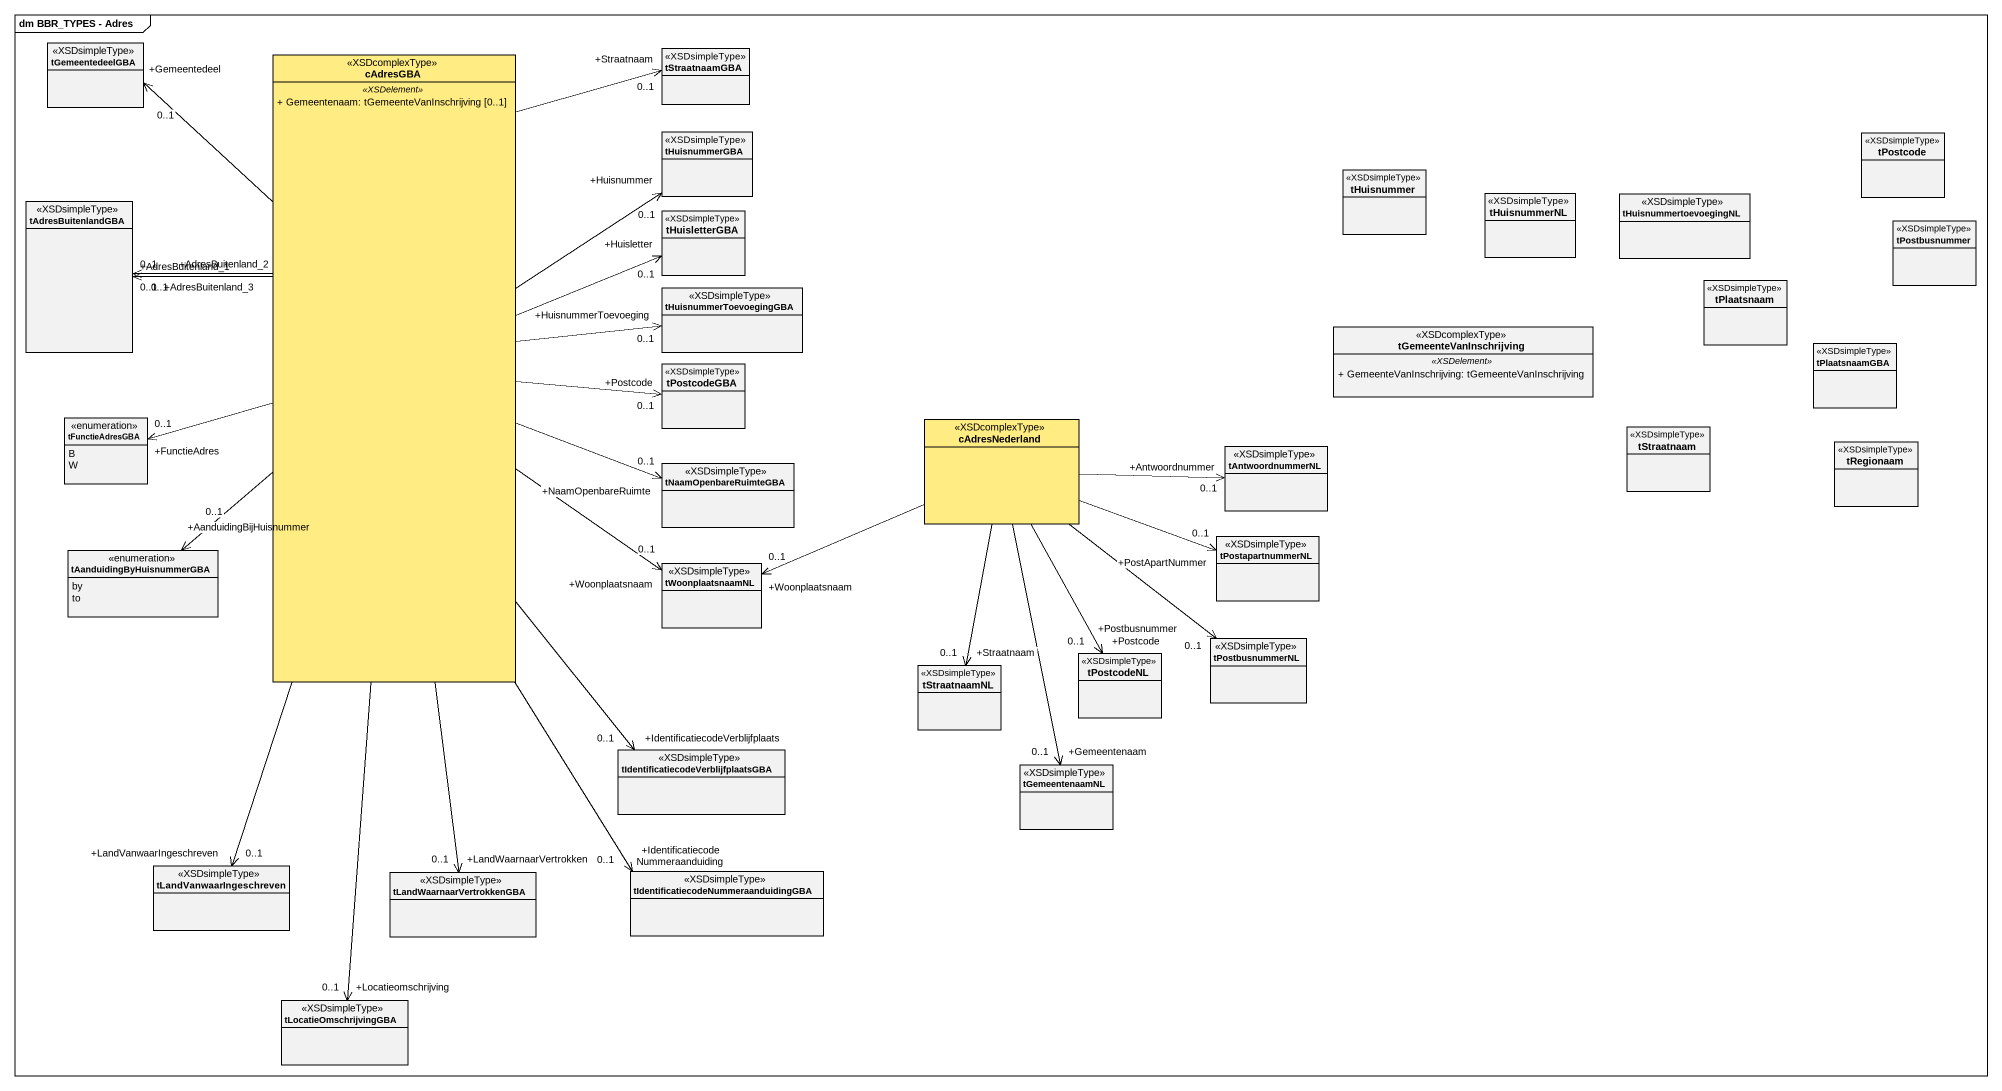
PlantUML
@startuml
mainframe dm BBR_TYPES - Adres
hide circle
hide empty members
skinparam classAttributeIconSize 0
class tGemeentedeelGBA <<XSDsimpleType>>
class tStraatnaamGBA <<XSDsimpleType>>
class cAdresGBA <<XSDcomplexType>> #FFED83 {
  .. <<XSDelement>> ..
  + Gemeentenaam: tGemeenteVanInschrijving [0..1]
}
class tHuisnummerGBA <<XSDsimpleType>>
class tPostcode <<XSDsimpleType>>
class tHuisnummer <<XSDsimpleType>>
class tAdresBuitenlandGBA <<XSDsimpleType>>
class tHuisletterGBA <<XSDsimpleType>>
class tHuisnummerNL <<XSDsimpleType>>
class tHuisnummertoevoegingNL <<XSDsimpleType>>
class tPostbusnummer <<XSDsimpleType>>
class tHuisnummerToevoegingGBA <<XSDsimpleType>>
class tPlaatsnaam <<XSDsimpleType>>
class tGemeenteVanInschrijving <<XSDcomplexType>> {
  .. <<XSDelement>> ..
  + GemeenteVanInschrijving: tGemeenteVanInschrijving
}
class tPostcodeGBA <<XSDsimpleType>>
class tPlaatsnaamGBA <<XSDsimpleType>>
enum tFunctieAdresGBA {
  B
  W
}
class cAdresNederland <<XSDcomplexType>> #FFED83
class tNaamOpenbareRuimteGBA <<XSDsimpleType>>
class tAntwoordnummerNL <<XSDsimpleType>>
class tStraatnaam <<XSDsimpleType>>
class tRegionaam <<XSDsimpleType>>
enum tAanduidingByHuisnummerGBA {
  by
  to
}
class tPostapartnummerNL <<XSDsimpleType>>
class tWoonplaatsnaamNL <<XSDsimpleType>>
class tStraatnaamNL <<XSDsimpleType>>
class tPostcodeNL <<XSDsimpleType>>
class tPostbusnummerNL <<XSDsimpleType>>
class "tIdentificatiecodeVerblijfplaatsGBA" as tIdentificatiecodeVerblijfpl <<XSDsimpleType>>
class tGemeentenaamNL <<XSDsimpleType>>
class tLandVanwaarIngeschreven <<XSDsimpleType>>
class tLandWaarnaarVertrokkenGBA <<XSDsimpleType>>
class "tIdentificatiecodeNummeraanduidingGBA" as tIdentificatiecodeNummeraand <<XSDsimpleType>>
class tLocatieOmschrijvingGBA <<XSDsimpleType>>
cAdresGBA -up-> "+Gemeentedeel\n0..1" tGemeentedeelGBA
cAdresGBA -up-> "+Straatnaam\n0..1" tStraatnaamGBA
cAdresGBA -up-> "+Huisnummer\n0..1" tHuisnummerGBA
cAdresGBA -left-> "+AdresBuitenland_1\n0..1" tAdresBuitenlandGBA
cAdresGBA -left-> "+AdresBuitenland_3\n0..1" tAdresBuitenlandGBA
cAdresGBA -left-> "+AdresBuitenland_2\n0..1" tAdresBuitenlandGBA
cAdresGBA -right-> "+Huisletter\n0..1" tHuisletterGBA
cAdresGBA -right-> "+HuisnummerToevoeging\n0..1" tHuisnummerToevoegingGBA
cAdresGBA -right-> "+Postcode\n0..1" tPostcodeGBA
cAdresGBA -left-> "+FunctieAdres\n0..1" tFunctieAdresGBA
cAdresGBA -right-> "+NaamOpenbareRuimte\n0..1" tNaamOpenbareRuimteGBA
cAdresGBA --> "+AanduidingBijHuisnummer\n0..1" tAanduidingByHuisnummerGBA
cAdresGBA --> "+Woonplaatsnaam\n0..1" tWoonplaatsnaamNL
cAdresGBA --> "+IdentificatiecodeVerblijfplaats\n0..1" tIdentificatiecodeVerblijfpl
cAdresGBA --> "+LandVanwaarIngeschreven\n0..1" tLandVanwaarIngeschreven
cAdresGBA --> "+LandWaarnaarVertrokken\n0..1" tLandWaarnaarVertrokkenGBA
cAdresGBA --> "+IdentificatiecodeNummeraanduiding\n0..1" tIdentificatiecodeNummeraand
cAdresGBA --> "+Locatieomschrijving\n0..1" tLocatieOmschrijvingGBA
cAdresNederland -right-> "+Antwoordnummer\n0..1" tAntwoordnummerNL
cAdresNederland -right-> "+PostApartNummer\n0..1" tPostapartnummerNL
cAdresNederland -left-> "+Woonplaatsnaam\n0..1" tWoonplaatsnaamNL
cAdresNederland --> "+Straatnaam\n0..1" tStraatnaamNL
cAdresNederland --> "+Postcode\n0..1" tPostcodeNL
cAdresNederland --> "+Postbusnummer\n0..1" tPostbusnummerNL
cAdresNederland --> "+Gemeentenaam\n0..1" tGemeentenaamNL
@enduml
